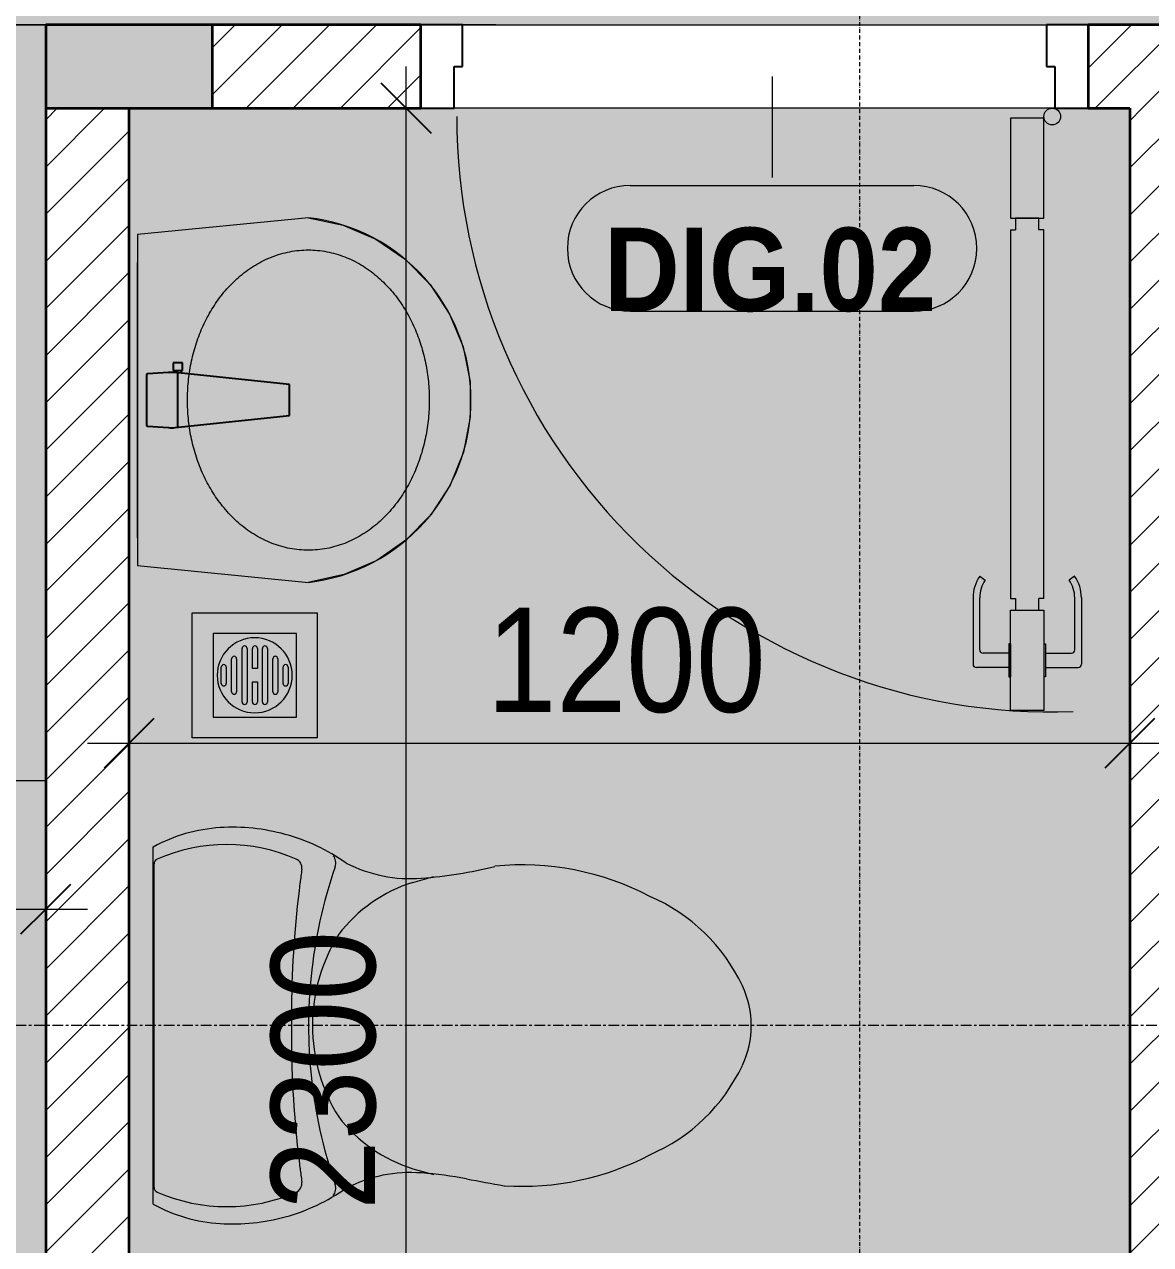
# Model space of a CAD drawing. Header units: millimetres. Extents: x 66631 to 260610, y 416 to 78637.
# Drawn here: x 72202 to 73553, y 38974 to 40437 of the extents above; entities that cross this region are included whole.
import ezdxf

# ---------------------------------------------------------------- set-up
doc = ezdxf.new("R2010")
doc.units = ezdxf.units.MM
doc.linetypes.add('Dash Dot 3_16_', pattern=[7.9375, 4.7625, -1.5875, 0, -1.5875])
doc.linetypes.add('Grid Line', pattern=[22.225, 12.7, -3.175, 3.175, -3.175])
for name, color, linetype, lineweight in [('0-1', 7, 'Continuous', 5), ('A-ANNO-DIMS', 211, 'Continuous', 9), ('A-ANNO-DIMS-50', 211, 'Continuous', 9), ('A-DETL-GENF-1', 7, 'Continuous', 18), ('A-DETL-GENF-5', 9, 'Continuous', 18), ('A-DETL-MEDM', 33, 'Continuous', 35), ('A-DETL-THIN', 151, 'Continuous', 18), ('A-DOOR-1', 253, 'Continuous', 18), ('A-DOOR-3', 7, 'Continuous', 18), ('A-DOOR-4', 10, 'Continuous', 25), ('A-DOOR-IDEN', 31, 'Continuous', 9), ('A-FLOR-3', 7, 'Continuous', 18), ('A-WALL-2', 250, 'Continuous', 35), ('A-WALL-3', 7, 'Continuous', 18), ('A-WALL-PATT-1', 9, 'Continuous', 18), ('G-ANNO-SYMB-1', 111, 'Dash Dot 3_16_', 18), ('I-FURN-1', 253, 'Continuous', 18), ('M-EQPM', 50, 'Continuous', 18), ('P-SANR-FIXT-1', 253, 'Continuous', 18), ('P-SANR-FIXT-2', 221, 'Continuous', 25), ('S-GRID-1', 1, 'Grid Line', 9)]:
    doc.layers.add(name, color=color, linetype=linetype, lineweight=lineweight)
doc.styles.add('Arial_B_1', font='arialbd.ttf', dxfattribs={"width": 0.9, "height": 100})
doc.styles.add('UTM Avo', font='', dxfattribs={"width": 0.9, "height": 125})
doc.styles.get('UTM Avo').set_extended_font_data('UTM Avo')
doc.dimstyles.new('1_Dim_chi_tiet_2_5', dxfattribs={"dimscale": 304.8, "dimtxt": 124.912619, "dimasz": 0.19685, "dimexe": 0.164042, "dimexo": 0.0625, "dimgap": 0.016404, "dimtad": 1, "dimdec": 0, "dimrnd": 5, "dimzin": 0, "dimdsep": 46, "dimtxsty": 'UTM Avo', "dimblk1": 'OBLIQUE', "dimblk2": 'OBLIQUE', "dimsah": 1, "dimcen": 0.09, "dimdle": 0.164042, "dimazin": 0, "dimtfac": 1, "dimtdec": 4, "dimtix": 1, "dimtmove": 0, "dimatfit": 3, "dimfxl": 0.328084, "dimfxlon": 1, "dimtvp": 1, "dimtolj": 1, "dimtzin": 0, "dimarcsym": 2})
pattern_1 = [(45, (0, 0), (-28.284271, 28.284271), [])]

# ---------------------------------------------------------------- blocks, each defined once
blk = doc.blocks.new('DOOR_CW_01 CANH MO-PANEL KINH - DIG_02-800x2200-CỬA NHÔM KÍNH-400864-TKCS_CĂN HỘ LOẠI 1B - MẶT BẰNG')
at = {"layer": 'A-DETL-GENF-1'}
for p, q in [((-347, 772), (-307, 772)), ((-347, 652), (-347, 772)), ((-307, 772), (-307, 652)), ((-349, 731.8), (-347, 731.8)), ((-349, 692.2), (-349, 731.8)), ((-347, 692.2), (-347, 731.8)), ((-307, 692.2), (-307, 731.8)), ((-305, 731.8), (-307, 731.8)), ((-305, 692.2), (-305, 731.8)), ((-349, 720.5), (-388, 720.5)), ((-305, 720.5), (-266, 720.5)), ((-392, 637), (-392, 716.5)), ((-349, 703.5), (-380, 703.5)), ((-305, 703.5), (-274, 703.5)), ((-262, 637), (-262, 716.5)), ((-384, 699.5), (-384, 637)), ((-347, 692.2), (-349, 692.2)), ((-307, 692.2), (-305, 692.2)), ((-270, 699.5), (-270, 637)), ((-307, 652), (-347, 652)), ((-313, 652), (-341, 652)), ((-341, 652), (-341, 638)), ((-313, 638), (-313, 652)), ((-347, 638), (-341, 638)), ((-347, 638), (-347, 196)), ((-307, 638), (-313, 638)), ((-307, 196), (-307, 638)), ((-383.9, 611.2), (-377.3, 615.8)), ((-270.1, 611.2), (-276.7, 615.8)), ((-347, 196), (-341, 196)), ((-341, 196), (-341, 182)), ((-307, 196), (-313, 196)), ((-313, 182), (-313, 196)), ((-307, 182), (-347, 182)), ((-347, 182), (-347, 62)), ((-341, 182), (-313, 182)), ((-307, 62), (-307, 182)), ((-347, 62), (-307, 62))]:
    blk.add_line(p, q, dxfattribs=at)
blk.add_circle((-357, 60), 10, dxfattribs=at)
for centre, radius, start, end in [((-357, 60), 714, 360, 92), ((-388, 716.5), 4, 90, 180), ((-266, 716.5), 4, 0, 90), ((-380, 699.5), 4, 90, 180), ((-274, 699.5), 4, 0, 90), ((-347, 637), 45, 180, 215), ((-347, 637), 37, 180, 215), ((-307, 637), 37, 325, 0), ((-307, 637), 45, 325, 0)]:
    blk.add_arc(centre, radius, start, end, dxfattribs=at)
at = {"layer": 'A-DOOR-3'}
blk.add_line((-357, 50), (-332, 50), dxfattribs=at)
at = {"layer": 'A-DOOR-4'}
for p, q in [((-360, 50), (-400, 50)), ((-360, 0), (-360, 50)), ((400, 50), (360, 50)), ((360, 50), (360, 0)), ((-350, 0), (-360, 0)), ((-350, -50), (-350, 0)), ((360, 0), (350, 0)), ((350, 0), (350, -50)), ((-400, -50), (-350, -50)), ((350, -50), (400, -50))]:
    blk.add_line(p, q, dxfattribs=at)
blk = doc.blocks.new('TOILET - TOILET-400871-TKCS_CĂN HỘ LOẠI 1B - MẶT BẰNG')
at = {"layer": 'P-SANR-FIXT-1'}
for p, q in [((-171.7, 330.3), (-178.6, 355.5)), ((171.7, 330.3), (178.6, 355.5)), ((214.2, 19), (-214.2, 19)), ((194, 19.9), (-194, 19.9))]:
    blk.add_line(p, q, dxfattribs=at)
for centre, radius, start, end in [((0, 624.4), 111.7, 64.7718, 115.2282), ((45.1, 528.6), 217.6, 115.2282, 156.7784), ((-45.1, 528.6), 217.6, 23.2216, 64.7718), ((137.1, 461.2), 329.8, 152.3122, 185.6513), ((-137.1, 461.2), 329.8, 356.3165, 27.6878), ((-1948.3, 805.1), 2171.2, 349.1051, 350.319), ((-719.2, 297.5), 544.3, 4.5441, 13.9464), ((719.2, 297.5), 544.3, 169.7121, 175.4559), ((-343.5, 327.4), 167.3, 332.62, 4.5441), ((343.5, 327.4), 167.3, 175.4559, 207.38), ((-0.4, 384), 179.5, 197.4036, 232.5964), ((0.4, 384), 179.5, 307.4036, 342.5964), ((-4, 115.7), 233.6, 144.7853, 164.7039), ((4, 115.7), 233.6, 15.2961, 35.2147), ((-195, 224.1), 13.8, 71.0073, 129.3276), ((0.6, 792.1), 586.9, 251.0073, 264.1678), ((0, 416), 206.1, 237.9268, 270), ((0, 416), 206.1, 270, 302.0732), ((-0.6, 792.1), 586.9, 275.8322, 288.9927), ((195, 224.1), 13.8, 50.6724, 108.9927), ((0, 786.7), 581.5, 264.1678, 275.8322), ((-9.8, 107.2), 207.3, 156.2862, 203.7138), ((-189.1, 185.5), 11.7, 82.4212, 154.5895), ((178.9, 2951.3), 2778.4, 262.4212, 262.7649), ((-14.3, 1400.4), 1215.6, 262.593, 269.6026), ((14.3, 1400.4), 1215.6, 270.3974, 277.407), ((-178.9, 2951.3), 2778.4, 277.2351, 277.5788), ((189.1, 185.5), 11.7, 25.4105, 97.5788), ((9.8, 107.2), 207.3, 336.2862, 23.7138), ((1.9, 114.1), 239.7, 164.7039, 183.5487), ((0, 3462.8), 3278, 269.6026, 270.3974), ((-1.9, 114.1), 239.7, 356.4513, 15.2961), ((-46.1, 111.1), 191.6, 183.5487, 208.7191), ((46.1, 111.1), 191.6, 331.2809, 356.4513), ((-193.7, 26.4), 6.48, 203.7138, 267.6832), ((193.7, 26.4), 6.48, 272.3168, 336.2862)]:
    blk.add_arc(centre, radius, start, end, dxfattribs=at)
blk = doc.blocks.new('bonruatreo - Chậu rửa-348246-TKCS_CĂN HỘ LOẠI 1B - MẶT BẰNG')
at = {"layer": 'P-SANR-FIXT-1'}
for p, q in [((-218.6, 205), (-198.4, 0)), ((198.4, 0), (218.6, 205)), ((-198.4, 0), (198.4, 0)), ((165, 0), (-165, 0))]:
    blk.add_line(p, q, dxfattribs=at)
at = {"layer": 'P-SANR-FIXT-1', "flags": 128}
blk.add_lwpolyline([(-218.6, 205), (-209.7, 246.6), (-192.9, 285.8), (-168.9, 321), (-138.6, 350.9), (-103.1, 374.4), (-63.7, 390.6), (-22, 398.9), (20.6, 399), (62.4, 391), (101.9, 375), (137.5, 351.7), (168, 322), (192.2, 287), (209.2, 247.9), (218.4, 206.4), (218.6, 205)], dxfattribs=at)
at = {"layer": 'P-SANR-FIXT-1'}
blk.add_arc((0, 180), 220, 6.525, 173.475, dxfattribs=at)
for points in [[(-180, 205), (-180, 212.4), (-178.6, 227.3), (-172.4, 248.8), (-162.5, 268.9), (-149.4, 287), (-133.8, 303), (-116.1, 316.6), (-96.9, 327.9), (-76.5, 336.8), (-55.2, 343.5), (-33.3, 347.9), (-11.2, 350.1), (11.1, 350.1), (33.3, 347.9), (55.2, 343.5), (76.5, 336.8), (96.9, 327.9), (116.1, 316.6), (133.8, 302.9), (149.5, 287), (162.5, 268.8), (172.4, 248.8), (178.6, 227.3), (180, 212.4), (180, 205)], [(180, 205), (180, 197.6), (178.6, 182.7), (172.4, 161.2), (162.5, 141.2), (149.5, 123), (133.8, 107.1), (116.1, 93.4), (96.9, 82.1), (76.5, 73.2), (55.2, 66.5), (33.3, 62.1), (11.1, 59.9), (-11.2, 59.9), (-33.3, 62.1), (-55.2, 66.5), (-76.5, 73.2), (-96.9, 82.1), (-116.1, 93.4), (-133.8, 107), (-149.4, 123), (-162.5, 141.1), (-172.4, 161.2), (-178.6, 182.7), (-180, 197.6), (-180, 205)]]:
    blk.add_open_spline(points, degree=3, dxfattribs=at)
at = {"layer": 'P-SANR-FIXT-2'}
for p, q in [((-18.5, 182.5), (-32.2, 52.9)), ((18.5, 182.5), (-18.5, 182.5)), ((33, 45.4), (18.5, 182.5)), ((-35.6, 54.2), (-44.7, 54.2)), ((-44.7, 54.2), (-44.7, 42.8)), ((-35.6, 52.9), (-35.6, 54.2)), ((-32.2, 52.9), (-35.6, 52.9)), ((-35.6, 44.2), (-35.6, 52.9)), ((-35.6, 42.8), (-35.6, 44.2)), ((-35.6, 44.2), (-33.1, 44.2)), ((-32.2, 52.9), (-33.1, 44.2)), ((32.7, 48.5), (-32.7, 48.5)), ((-44.7, 42.8), (-35.6, 42.8)), ((-33, 37.3), (-31.4, 12.2)), ((31.4, 12.2), (33, 37.3)), ((-30.2, 11), (30.2, 11))]:
    blk.add_line(p, q, dxfattribs=at)
for centre, radius, start, end in [((5.5, 41.4), 38.7, 175.8543, 186.034), ((-5.5, 41.4), 38.7, 353.966, 6.034), ((-30.1, 12.3), 1.3, 183.5997, 268.7722), ((30.1, 12.3), 1.3, 271.2278, 356.4003)]:
    blk.add_arc(centre, radius, start, end, dxfattribs=at)
blk = doc.blocks.new('RES_BAN AN 1 - RES_BAN AN 1-851490-TKCS_CĂN HỘ LOẠI 1B - MẶT BẰNG')
at = {"layer": 'I-FURN-1'}
for p, q in [((-425, 0), (-425, -1275)), ((425, -1275), (425, 0)), ((-761.9, -113.5), (-425, -102.3)), ((-425, -102.3), (-425, -549.7)), ((425, -102.3), (425, -549.7)), ((761.9, -113.5), (425, -102.3)), ((-761.9, -113.5), (-809.6, -115.1)), ((-809.6, -115.1), (-809.6, -536.9)), ((-761.9, -538.5), (-761.9, -113.5)), ((-761.9, -538.5), (-761.9, -113.5)), ((761.9, -538.5), (761.9, -113.5)), ((761.9, -113.5), (761.9, -538.5)), ((809.6, -115.1), (761.9, -113.5)), ((809.6, -536.9), (809.6, -115.1)), ((-809.6, -536.9), (-761.9, -538.5)), ((-425, -549.7), (-761.9, -538.5)), ((425, -549.7), (761.9, -538.5)), ((761.9, -538.5), (809.6, -536.9)), ((-809.6, -745.3), (-761.9, -743.8)), ((-809.6, -1167.2), (-809.6, -745.3)), ((-761.9, -743.8), (-425, -732.5)), ((-761.9, -1168.8), (-761.9, -743.8)), ((-761.9, -743.8), (-761.9, -1168.8)), ((-425, -732.5), (-425, -1180)), ((425, -732.5), (425, -1180)), ((761.9, -743.8), (425, -732.5)), ((761.9, -743.8), (809.6, -745.3)), ((761.9, -1168.8), (761.9, -743.8)), ((761.9, -1168.8), (761.9, -743.8)), ((809.6, -745.3), (809.6, -1167.2)), ((-761.9, -1168.8), (-809.6, -1167.2)), ((-425, -1180), (-761.9, -1168.8)), ((425, -1180), (761.9, -1168.8)), ((809.6, -1167.2), (761.9, -1168.8)), ((-425, -1275), (425, -1275))]:
    blk.add_line(p, q, dxfattribs=at)
blk = doc.blocks.new('NCV_TKTC_TANG 1_rvt-1-TKCS_CĂN HỘ LOẠI 1B - MẶT BẰNG')
at = {"layer": 'A-WALL-PATT-1'}
h = blk.add_hatch(dxfattribs=at)
h.set_pattern_fill('FP_1', color=256, style=0, pattern_type=2)
h.set_pattern_definition(pattern_1)
h.paths.add_polyline_path([(77077.6, 40336.9), (77177.6, 40336.9), (77177.6, 40436.9), (77052.6, 40436.9), (77052.6, 40336.9), (77076.1, 40336.9)])
h.paths.add_polyline_path([(76152.6, 40336.9), (76152.6, 40436.9), (75927.9, 40436.9), (75927.9, 40336.9)])
h.paths.add_polyline_path([(73627.6, 40336.9), (73727.6, 40336.9), (73727.6, 40436.9), (73477.6, 40436.9), (73477.6, 40336.9), (73527.6, 40336.9)])
h.paths.add_polyline_path([(75127.6, 40336.9), (75727.9, 40336.9), (75727.9, 40436.9), (74627.6, 40436.9), (74627.6, 40336.9), (75047.6, 40336.9)])
h.paths.add_polyline_path([(72504.5, 40336.9), (72677.6, 40336.9), (72677.6, 40436.9), (72427.6, 40436.9), (72427.6, 40336.9)])
h = blk.add_hatch(dxfattribs=at)
h.set_pattern_fill('FP_1', color=256, style=0, pattern_type=2)
h.set_pattern_definition(pattern_1)
h.paths.add_polyline_path([(72227.6, 36737.8), (72327.6, 36737.8), (72327.6, 37936.9), (72227.6, 37936.9), (72227.6, 36737.8)])
h.paths.add_polyline_path([(72227.6, 38036.9), (72327.6, 38036.9), (72327.6, 40336.9), (72227.6, 40336.9), (72227.6, 38361.6)])
h = blk.add_hatch(dxfattribs=at)
h.set_pattern_fill('FP_1', color=256, style=0, pattern_type=2)
h.set_pattern_definition(pattern_1)
h.paths.add_polyline_path([(73527.6, 38036.9), (73627.6, 38036.9), (73627.6, 40336.9), (73527.6, 40336.9), (73527.6, 38208.4)])
at = {"layer": 'A-FLOR-3'}
blk.add_line((72727.6, 40436.9), (73427.6, 40436.9), dxfattribs=at)
at = {"layer": 'A-WALL-2'}
for p, q in [((72677.6, 40436.9), (72427.6, 40436.9)), ((72677.6, 40336.9), (72677.6, 40436.9)), ((73727.6, 40436.9), (73477.6, 40436.9)), ((73477.6, 40436.9), (73477.6, 40336.9)), ((72227.6, 40336.9), (72227.6, 38036.9)), ((72327.6, 38036.9), (72327.6, 40336.9)), ((72427.6, 40336.9), (72677.6, 40336.9)), ((73477.6, 40336.9), (73527.6, 40336.9)), ((73527.6, 40336.9), (73527.6, 38036.9))]:
    blk.add_line(p, q, dxfattribs=at)
at = {"layer": 'A-WALL-3'}
for p, q in [((72727.6, 40436.9), (73427.6, 40436.9)), ((73437.6, 40336.9), (72717.6, 40336.9))]:
    blk.add_line(p, q, dxfattribs=at)
at = {"layer": 'A-DOOR-1', "rotation": 180}
blk.add_blockref('DOOR_CW_01 CANH MO-PANEL KINH - DIG_02-800x2200-CỬA NHÔM KÍNH-400864-TKCS_CĂN HỘ LOẠI 1B - MẶT BẰNG', (73077.6, 40386.9), dxfattribs=at)
at = {"layer": 'I-FURN-1', "rotation": 270.0000000000002}
blk.add_blockref('RES_BAN AN 1 - RES_BAN AN 1-851490-TKCS_CĂN HỘ LOẠI 1B - MẶT BẰNG', (72227.6, 39105.3), dxfattribs=at)
at = {"layer": 'P-SANR-FIXT-1'}
for name, p, rotation in [('bonruatreo - Chậu rửa-348246-TKCS_CĂN HỘ LOẠI 1B - MẶT BẰNG', (72337.6, 39986.9), 270.0000000000004), ('TOILET - TOILET-400871-TKCS_CĂN HỘ LOẠI 1B - MẶT BẰNG', (72337.6, 39236.9), 269.9999999999998)]:
    blk.add_blockref(name, p, dxfattribs=dict(at, rotation=rotation))
blk = doc.blocks.new('THU NUOC - THU NUOC-1275255-TKCS_CĂN HỘ LOẠI 1B - MẶT BẰNG')
at = {"layer": 'M-EQPM'}
for p, q in [((-66.3, -70.6), (-66.3, 79.4)), ((-66.3, 79.4), (83.7, 79.4)), ((83.7, 79.4), (83.7, -70.6)), ((58.7, 54.4), (-41.3, 54.4)), ((-41.3, 54.4), (-41.3, -45.6)), ((-1.1, 44.5), (18.5, 44.5)), ((58.7, -45.6), (58.7, 54.4)), ((-11, 32.1), (28.5, 32.1)), ((18.5, 38.5), (-1.1, 38.5)), ((-23.3, 19.6), (40.9, 19.6)), ((28.5, 26.1), (-11, 26.1)), ((40.9, 13.6), (-23.3, 13.6)), ((-23.3, 7.2), (0.7, 7.2)), ((0.7, 1.2), (-23.3, 1.2)), ((0.7, 7.2), (0.7, 1.2)), ((16.7, 1.2), (16.7, 7.2)), ((16.7, 7.2), (40.9, 7.2)), ((40.9, 1.2), (16.7, 1.2)), ((-23.3, -4.8), (40.9, -4.8)), ((40.9, -10.8), (-23.3, -10.8)), ((-11, -17.3), (28.5, -17.3)), ((28.5, -23.3), (-11, -23.3)), ((-1.1, -29.6), (18.5, -29.6)), ((18.5, -35.6), (-1.1, -35.6)), ((-41.3, -45.6), (58.7, -45.6)), ((83.7, -70.6), (-66.3, -70.6))]:
    blk.add_line(p, q, dxfattribs=at)
for centre, radius, start, end in [((8.7, 4.4), 45, 0, 180), ((8.7, 4.4), 45, 360, 180), ((-1.1, 41.5), 3, 90, 270), ((18.5, 41.5), 3, 270, 90), ((-11, 29.1), 3, 90, 270), ((28.5, 29.1), 3, 270, 90), ((-23.3, 16.6), 3, 90, 270), ((40.9, 16.6), 3, 270, 90), ((8.7, 4.4), 45, 180, 0), ((8.7, 4.4), 45, 180, 360), ((-23.3, 4.2), 3, 90, 270), ((40.9, 4.2), 3, 270, 90), ((-23.3, -7.8), 3, 90, 270), ((40.9, -7.8), 3, 270, 90), ((-11, -20.3), 3, 90, 270), ((28.5, -20.3), 3, 270, 90), ((-1.1, -32.6), 3, 90, 270), ((18.5, -32.6), 3, 270, 90)]:
    blk.add_arc(centre, radius, start, end, dxfattribs=at)
blk = doc.blocks.new('DIMBLOCK1-TKCS_CĂN HỘ LOẠI 1B - MẶT BẰNG')
at = {"layer": 'A-ANNO-DIMS-50'}
for p, q in [((72660, 37986.9), (72660, 40386.9)), ((72560, 40336.9), (72710, 40336.9)), ((72660, 40336.9), (72560, 40336.9)), ((72560, 38036.9), (72710, 38036.9)), ((72660, 38036.9), (72560, 38036.9))]:
    blk.add_line(p, q, dxfattribs=at)
at = {"layer": 'A-ANNO-DIMS-50', "lineweight": 25}
for p, q in [((72660, 40336.9), (72630, 40366.9)), ((72660, 40336.9), (72690, 40306.9)), ((72660, 38036.9), (72630, 38066.9)), ((72660, 38036.9), (72690, 38006.9))]:
    blk.add_line(p, q, dxfattribs=at)
at = {"layer": 'A-ANNO-DIMS-50', "color": 0, "insert": (72497.7, 39015.8), "char_height": 125, "width": 410.824, "attachment_point": 1, "rotation": 90, "line_spacing_factor": 1.110334, "style": 'UTM Avo'}
blk.add_mtext('2300', dxfattribs=at)
blk = doc.blocks.new('_Oblique')
at = {"color": 0, "linetype": 'ByBlock', "lineweight": -2}
blk.add_line((-0.5, -0.5), (0.5, 0.5), dxfattribs=at)
blk = doc.blocks.new('DIMBLOCK2-TKCS_CĂN HỘ LOẠI 1B - MẶT BẰNG')
at = {"layer": 'A-ANNO-DIMS-50'}
for p, q in [((72327.6, 39675.5), (72327.6, 39525.5)), ((72327.6, 39575.5), (72327.6, 39675.5)), ((73527.6, 39675.5), (73527.6, 39525.5)), ((73527.6, 39575.5), (73527.6, 39675.5)), ((72277.6, 39575.5), (73577.6, 39575.5))]:
    blk.add_line(p, q, dxfattribs=at)
at = {"layer": 'A-ANNO-DIMS-50', "lineweight": 25}
for p, q in [((72327.6, 39575.5), (72357.6, 39605.5)), ((73527.6, 39575.5), (73557.6, 39605.5)), ((72327.6, 39575.5), (72297.6, 39545.5)), ((73527.6, 39575.5), (73497.6, 39545.5))]:
    blk.add_line(p, q, dxfattribs=at)
at = {"layer": 'A-ANNO-DIMS-50', "color": 0, "insert": (72756.4, 39737.9), "char_height": 125, "width": 410.824, "attachment_point": 1, "line_spacing_factor": 1.110334, "style": 'UTM Avo'}
blk.add_mtext('1200', dxfattribs=at)
blk = doc.blocks.new('DIMBLOCK8-TKCS_CĂN HỘ LOẠI 1B - MẶT BẰNG')
at = {"layer": 'A-ANNO-DIMS-50'}
for p, q in [((69327.6, 39476.4), (69327.6, 39326.4)), ((69327.6, 39376.4), (69327.6, 39476.4)), ((72227.6, 39476.4), (72227.6, 39326.4)), ((72227.6, 39376.4), (72227.6, 39476.4)), ((69277.6, 39376.4), (72277.6, 39376.4))]:
    blk.add_line(p, q, dxfattribs=at)
at = {"layer": 'A-ANNO-DIMS-50', "lineweight": 25}
for p, q in [((69327.6, 39376.4), (69357.6, 39406.4)), ((72227.6, 39376.4), (72257.6, 39406.4)), ((69327.6, 39376.4), (69297.6, 39346.4)), ((72227.6, 39376.4), (72197.6, 39346.4))]:
    blk.add_line(p, q, dxfattribs=at)
at = {"layer": 'A-ANNO-DIMS-50', "color": 0, "insert": (70606.4, 39538.8), "char_height": 125, "width": 410.824, "attachment_point": 1, "line_spacing_factor": 1.110334, "style": 'UTM Avo'}
blk.add_mtext('2900', dxfattribs=at)
blk = doc.blocks.new('DIMBLOCK54-TKCS_CĂN HỘ LOẠI 1B - MẶT BẰNG')
at = {"layer": 'A-ANNO-DIMS-50', "lineweight": 25}
for p, q in [((71811.3, 40436.9), (71781.3, 40466.9)), ((71811.3, 40436.9), (71841.3, 40406.9)), ((71811.3, 36736.8), (71781.3, 36766.8)), ((71811.3, 36736.8), (71841.3, 36706.8))]:
    blk.add_line(p, q, dxfattribs=at)
at = {"layer": 'A-ANNO-DIMS-50'}
for p, q in [((72767.4, 40436.9), (71761.3, 40436.9)), ((71811.3, 36686.8), (71811.3, 40436.9)), ((71811.3, 40436.9), (72767.4, 40436.9)), ((71711.3, 36736.8), (71861.3, 36736.8)), ((71811.3, 36736.8), (71711.3, 36736.8))]:
    blk.add_line(p, q, dxfattribs=at)
at = {"layer": 'A-ANNO-DIMS-50', "color": 0, "insert": (71648.9, 38415.7), "char_height": 125, "width": 410.824, "attachment_point": 1, "rotation": 90, "line_spacing_factor": 1.110334, "style": 'UTM Avo'}
blk.add_mtext('3700', dxfattribs=at)
blk = doc.blocks.new('DIMBLOCK55-TKCS_CĂN HỘ LOẠI 1B - MẶT BẰNG')
at = {"layer": 'A-ANNO-DIMS-50', "lineweight": 25}
for p, q in [((71811.3, 41436.9), (71781.3, 41466.9)), ((71811.3, 41436.9), (71841.3, 41406.9)), ((71811.3, 40436.9), (71781.3, 40466.9)), ((71811.3, 40436.9), (71841.3, 40406.9))]:
    blk.add_line(p, q, dxfattribs=at)
at = {"layer": 'A-ANNO-DIMS-50'}
for p, q in [((71911.3, 41436.9), (71761.3, 41436.9)), ((71811.3, 40436.9), (71811.3, 41436.9)), ((71811.3, 41436.9), (71911.3, 41436.9)), ((72767.4, 40436.9), (71761.3, 40436.9)), ((71811.3, 40436.9), (72767.4, 40436.9))]:
    blk.add_line(p, q, dxfattribs=at)
at = {"layer": 'A-ANNO-DIMS-50', "color": 0, "insert": (71648.9, 40765.8), "char_height": 125, "width": 410.824, "attachment_point": 1, "rotation": 90, "line_spacing_factor": 1.110334, "style": 'UTM Avo'}
blk.add_mtext('1000', dxfattribs=at)
blk = doc.blocks.new('STN_Door Tag - STN_Door Tag-1788670-TKCS_CĂN HỘ LOẠI 1B - MẶT BẰNG')
at = {"layer": 'A-DOOR-IDEN'}
for p, q in [((-3.37, 1.495), (3.431, 1.495)), ((-3.37, -1.524), (3.431, -1.524))]:
    blk.add_line(p, q, dxfattribs=at)
for centre, start, end in [((-3.37, -0.015), 90, 270), ((3.431, -0.015), 270, 90)]:
    blk.add_arc(centre, 1.509, start, end, dxfattribs=at)

msp = doc.modelspace()

# ---------------------------------------------------------------- hatches: boundary and pattern name
at = {"layer": 'A-DETL-GENF-1'}
for points in [[(72078.8, 36736.8), (72227.6, 36736.8), (72227.6, 40436.9), (75027.6, 40436.9), (75027.6, 41436.9), (72227.6, 41436.9), (72227.6, 44337.4), (69329.2, 44336.9), (69329.2, 43837.4), (69252.6, 43836.9), (69252.6, 40536.9), (69352.6, 40536.9), (69352.6, 39236.9), (69252.6, 39236.9), (69252.6, 36736.8), (72078.3, 36736.8)], [(72335.9, 38036.9), (73527.6, 38036.9), (73527.6, 40336.9), (72327.6, 40336.9), (72327.6, 38036.9)]]:
    msp.add_hatch(color=256, dxfattribs=at).paths.add_polyline_path(points)
at = {"layer": 'A-DETL-GENF-5'}
h = msp.add_hatch(dxfattribs=at)
h.set_pattern_fill('FP_3', color=256, style=0, pattern_type=2)
h.set_pattern_definition([(50, (0, 0), (364.3679, -31.8783), [38.1, -419.1]), (355, (0, 0), (-70.4859, 382.1133), [30.48, -335.28]), (100.451, (30.36, -2.66), (293.885, 350.2334), [32.38, -356.18]), (46.184, (0, 101.6), (542.1585, -84.0858), [57.15, -628.65]), (96.636, (45.2, 94.6), (474.805, 494.8554), [48.57, -534.27]), (351.184, (0, 101.6), (474.8102, 494.85), [45.72, -502.92]), (21, (50.8, 76.2), (303.2285, -204.5305), [38.1, -419.1]), (326, (50.8, 76.2), (123.6039, 368.376), [30.48, -335.28]), (71.451, (76.07, 59.16), (426.8341, 163.8427), [32.38, -356.18]), (37.5, (0, 0), (6.17665, 169.11015), [3.353, -327.863, 3.353, -337.007, -336.55]), (37.5, (0, 0), (6.17665, 169.11015), [-671.576, 3.353, -333.197]), (7.5, (0, 0), (133.63888, 200.3615), [3.353, -190.703, 3.353, -320.243, -128.27]), (7.5, (0, 0), (133.63888, 200.3615), [-517.652, 3.353, -124.917]), (327.5, (-113.28, 0), (271.18182, -11.45836), [3.353, -123.647, 3.353, -392.887, -525.78]), (327.5, (-113.28, 0), (271.18182, -11.45836), [-523.24, 3.353, -522.427]), (317.5, (-164.08, 0), (296.2585, 50.85285), [3.353, -161.747, 3.353, -259.791, -373.38]), (317.5, (-164.08, 0), (296.2585, 50.85285), [-428.244, 3.353, -370.027]), (45, (0, 0), (-125.7236, 125.7236), []), (45, (0, 190.5), (-125.7236, 125.7236), [])])
h.paths.add_polyline_path([(69052.6, 35537.4), (69252.6, 35537.4), (69252.6, 35737.4), (69052.6, 35736.9), (69052.6, 35537.4)])
h.paths.add_polyline_path([(73277.6, 36537.8), (73277.6, 36736.9), (73077.6, 36736.9), (73077.6, 36537.8), (73233.5, 36537.8)])
h.paths.add_polyline_path([(77177.6, 36537.8), (77377.6, 36537.8), (77377.6, 36737.8), (77177.6, 36737.8), (77177.6, 36726.8)])
h.paths.add_polyline_path([(72319.9, 37936.9), (72427.6, 37936.9), (72427.6, 38036.9), (72227.6, 38036.9), (72227.6, 37936.9)])
h.paths.add_polyline_path([(77452.6, 39236.9), (77527.6, 39236.9), (77527.6, 40535.7), (77177.6, 40535.7), (77177.6, 39236.9), (77377.6, 39236.9)])
h.paths.add_polyline_path([(68977.6, 39237.4), (69352.6, 39237.4), (69352.6, 40536.9), (68952.6, 40536.9), (68952.6, 39237.4)])
h.paths.add_polyline_path([(75927.9, 40336.9), (75927.6, 40436.9), (75727.9, 40436.9), (75727.9, 40336.9), (75927.6, 40336.9)])
h.paths.add_polyline_path([(72231.7, 40336.9), (72427.6, 40336.9), (72427.6, 40436.9), (72227.6, 40436.9), (72227.6, 40336.9)])
h.paths.add_polyline_path([(75869.6, 41436.9), (75927.6, 41436.9), (75927.6, 41536.9), (75727.9, 41536.9), (75727.9, 41436.9), (75827.6, 41436.9)])
h.paths.add_polyline_path([(72427.6, 41436.9), (72427.6, 41536.9), (72227.6, 41536.9), (72227.6, 41436.9), (72327.6, 41436.9)])
h.paths.add_polyline_path([(77177.6, 43836.9), (77527.6, 43836.9), (77527.6, 44536.9), (77177.6, 44536.9), (77177.6, 43837)])
h.paths.add_polyline_path([(69329.2, 43837.4), (69329.2, 44536.9), (68977.6, 44536.9), (68978, 43837.4), (69327.6, 43837.4)])
h.paths.add_polyline_path([(75927.6, 44336.9), (75927.6, 44537.4), (75727.6, 44536.9), (75727.6, 44336.9), (75827.6, 44336.9)])
h.paths.add_polyline_path([(72327.6, 44337.4), (72452.6, 44337.4), (72452.6, 44536.9), (72252.6, 44536.9), (72252.6, 44337.4)])
h.paths.add_polyline_path([(72252.6, 45536.9), (72452.6, 45536.9), (72452.6, 45736.1), (72252.6, 45736.1), (72252.6, 45637.4)])
h.paths.add_polyline_path([(69252.6, 45537.4), (69252.6, 45737.4), (69052.6, 45736.9), (69052.6, 45537.4), (69230.2, 45537.4)])

# ---------------------------------------------------------------- linework, layer by layer
at = {"layer": 'A-DETL-MEDM'}
for p, q in [((72427.6, 40436.9), (72227.6, 40436.9)), ((72227.6, 40436.9), (72227.6, 40336.9)), ((72427.6, 40336.9), (72427.6, 40436.9)), ((72227.6, 40336.9), (72427.6, 40336.9))]:
    msp.add_line(p, q, dxfattribs=at)
at = {"layer": 'A-DETL-THIN'}
for p, q in [((72427.6, 40436.9), (75027.6, 40436.9)), ((72227.6, 38036.9), (72227.6, 40336.9)), ((72327.6, 40336.9), (72327.6, 38036.9)), ((73527.6, 40336.9), (72427.6, 40336.9)), ((73527.6, 38036.9), (73527.6, 40336.9))]:
    msp.add_line(p, q, dxfattribs=at)
at = {"layer": 'A-DOOR-IDEN'}
msp.add_line((73098.6, 40374.8), (73098.6, 40253.7), dxfattribs=at)
at = {"layer": 'G-ANNO-SYMB-1'}
msp.add_line((73203.6, 42425.5), (73203.6, 33917.1), dxfattribs=at)
at = {"layer": 'S-GRID-1'}
msp.add_line((77671.5, 39236.9), (68826.8, 39236.9), dxfattribs=at)

# ---------------------------------------------------------------- block references
at = {"layer": '0-1'}
msp.add_blockref('NCV_TKTC_TANG 1_rvt-1-TKCS_CĂN HỘ LOẠI 1B - MẶT BẰNG', (0, 0), dxfattribs=at)
at = {"layer": 'A-DOOR-IDEN', "xscale": 49.99999999999998, "yscale": 49.99999999999998, "zscale": 49.99999999999998}
msp.add_blockref('STN_Door Tag - STN_Door Tag-1788670-TKCS_CĂN HỘ LOẠI 1B - MẶT BẰNG', (73097.1, 40169.6), dxfattribs=at)
at = {"layer": 'M-EQPM', "rotation": 89.9999999999999}
msp.add_blockref('THU NUOC - THU NUOC-1275255-TKCS_CĂN HỘ LOẠI 1B - MẶT BẰNG', (72482.7, 39648.2), dxfattribs=at)

# ---------------------------------------------------------------- texts
at = {"layer": 'A-DOOR-IDEN', "insert": (73096.3, 40142.9), "char_height": 100, "width": 407.7, "attachment_point": 5, "line_spacing_factor": 0.936439, "style": 'Arial_B_1'}
msp.add_mtext('\\pt2.25,4.5,6.75,9,11.25,13.5,15.75,18,20.25,22.5,24.75,27,29.25,31.5,33.75,36,38.25,40.5,42.75,45,47.25,49.5,51.75,54,56.25,58.5,60.75,63,65.25,67.5,69.75,72;DIG.02', dxfattribs=at)

# ---------------------------------------------------------------- dimensions: what is measured, and where the dimension line sits
at = {"layer": 'A-ANNO-DIMS'}
for base, p1, p2, override, picture, middle in [((71811.3, 41436.9), (72767.4, 40436.9), (71911.3, 41436.9), {"dimpost": '<>', "dimfxl": 1316.445784}, 'DIMBLOCK55-TKCS_CĂN HỘ LOẠI 1B - MẶT BẰNG', (71741.6, 40936.9)), ((71811.3, 40436.9), (71711.3, 36736.8), (72767.4, 40436.9), {"dimpost": '<>', "dimfxl": 3847.932058}, 'DIMBLOCK54-TKCS_CĂN HỘ LOẠI 1B - MẶT BẰNG', (71741.6, 38586.9)), ((72660, 40336.9), (72560, 38036.9), (72560, 40336.9), {"dimpost": '<>', "dimfxl": 2300}, 'DIMBLOCK1-TKCS_CĂN HỘ LOẠI 1B - MẶT BẰNG', (72590.4, 39186.9))]:
    dim = msp.add_linear_dim(base=base, p1=p1, p2=p2, angle=90, dimstyle='1_Dim_chi_tiet_2_5', override=override, dxfattribs=at)
    dim.commit()
    dim.dimension.update_dxf_attribs({"geometry": picture, "text_midpoint": middle})
for base, p1, p2, override, picture, middle in [((73527.6, 39575.5), (72327.6, 39675.5), (73527.6, 39675.5), {"dimpost": '<>', "dimfxl": 1199.988106}, 'DIMBLOCK2-TKCS_CĂN HỘ LOẠI 1B - MẶT BẰNG', (72927.6, 39645.2)), ((72227.6, 39376.4), (69327.6, 39476.4), (72227.6, 39476.4), {"dimpost": '<>', "dimfxl": 2900}, 'DIMBLOCK8-TKCS_CĂN HỘ LOẠI 1B - MẶT BẰNG', (70777.6, 39446.1))]:
    dim = msp.add_linear_dim(base=base, p1=p1, p2=p2, dimstyle='1_Dim_chi_tiet_2_5', override=override, dxfattribs=at)
    dim.commit()
    dim.dimension.update_dxf_attribs({"geometry": picture, "text_midpoint": middle})

doc.saveas('drawing.dxf')
